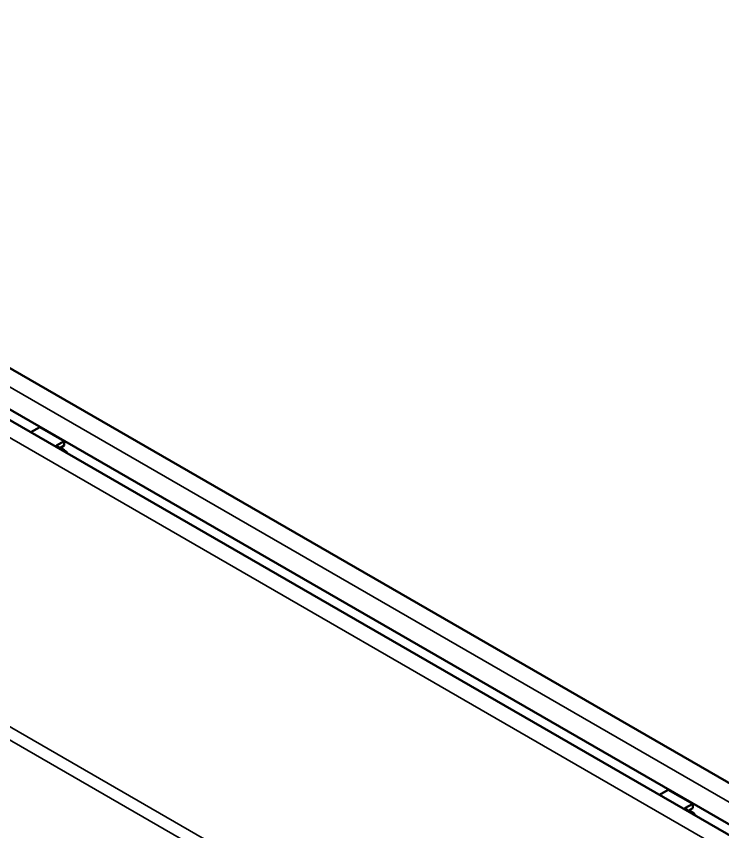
# Model space of a CAD drawing. Header units: millimetres. Extents: x 0 to 2181, y -65 to 1050.
# Drawn here: x 176.6 to 273.8, y 235 to 347.4 of the extents above; entities that cross this region are included whole.
import ezdxf

# ---------------------------------------------------------------- set-up
doc = ezdxf.new("R2010")
doc.units = ezdxf.units.MM
doc.header["$LTSCALE"] = 2.5
doc.layers.add('Sichtbar (ISO)', color=7, linetype='Continuous', lineweight=50)
doc.layers.add('Sichtbar schmal (ISO)', color=7, linetype='Continuous', lineweight=35)

msp = doc.modelspace()

# ---------------------------------------------------------------- linework, layer by layer
at = {"layer": 'Sichtbar (ISO)'}
for p, q in [((444.88, 143.459), (91.68, 347.379)), ((85.493, 343.807), (438.693, 139.887)), ((443.954, 138.298), (90.754, 342.218)), ((179.797, 290.774), (178.572, 290.067)), ((183.156, 288.835), (179.797, 290.774)), ((182.095, 288.223), (183.156, 288.835)), ((183.156, 288.835), (183.156, 288.223)), ((183.156, 288.223), (182.531, 287.862)), ((183.156, 287.611), (182.625, 287.917)), ((266.329, 240.815), (265.104, 240.108)), ((269.688, 238.876), (266.329, 240.815)), ((268.627, 238.264), (269.688, 238.876)), ((269.688, 238.264), (269.064, 237.903)), ((269.688, 238.876), (269.688, 238.264)), ((269.688, 237.651), (269.158, 237.957))]:
    msp.add_line(p, q, dxfattribs=at)
for centre, major_axis, start_param, end_param in [((182.095, 286.998), (0.75, -1.299), 1.7922962, 2.3561945), ((182.095, 286.998), (1.5, 0), 0.2214999, 0.7853982), ((268.627, 237.039), (0.75, -1.299), 1.7922962, 2.3561945), ((268.627, 237.039), (1.5, 0), 0.2214999, 0.7853982)]:
    msp.add_ellipse(centre, major_axis=major_axis, ratio=0.5773503, start_param=start_param, end_param=end_param, dxfattribs=at)
at = {"layer": 'Sichtbar schmal (ISO)'}
for p, q in [((443.384, 141.696), (90.185, 345.616)), ((437.184, 138.294), (83.984, 342.214)), ((437.184, 98.489), (83.984, 302.41)), ((436.467, 97.074), (83.267, 300.994)), ((181.931, 288.128), (182.095, 288.223)), ((182.991, 287.516), (183.156, 287.611)), ((268.463, 238.169), (268.627, 238.264)), ((269.524, 237.556), (269.688, 237.651))]:
    msp.add_line(p, q, dxfattribs=at)

doc.saveas('drawing.dxf')
